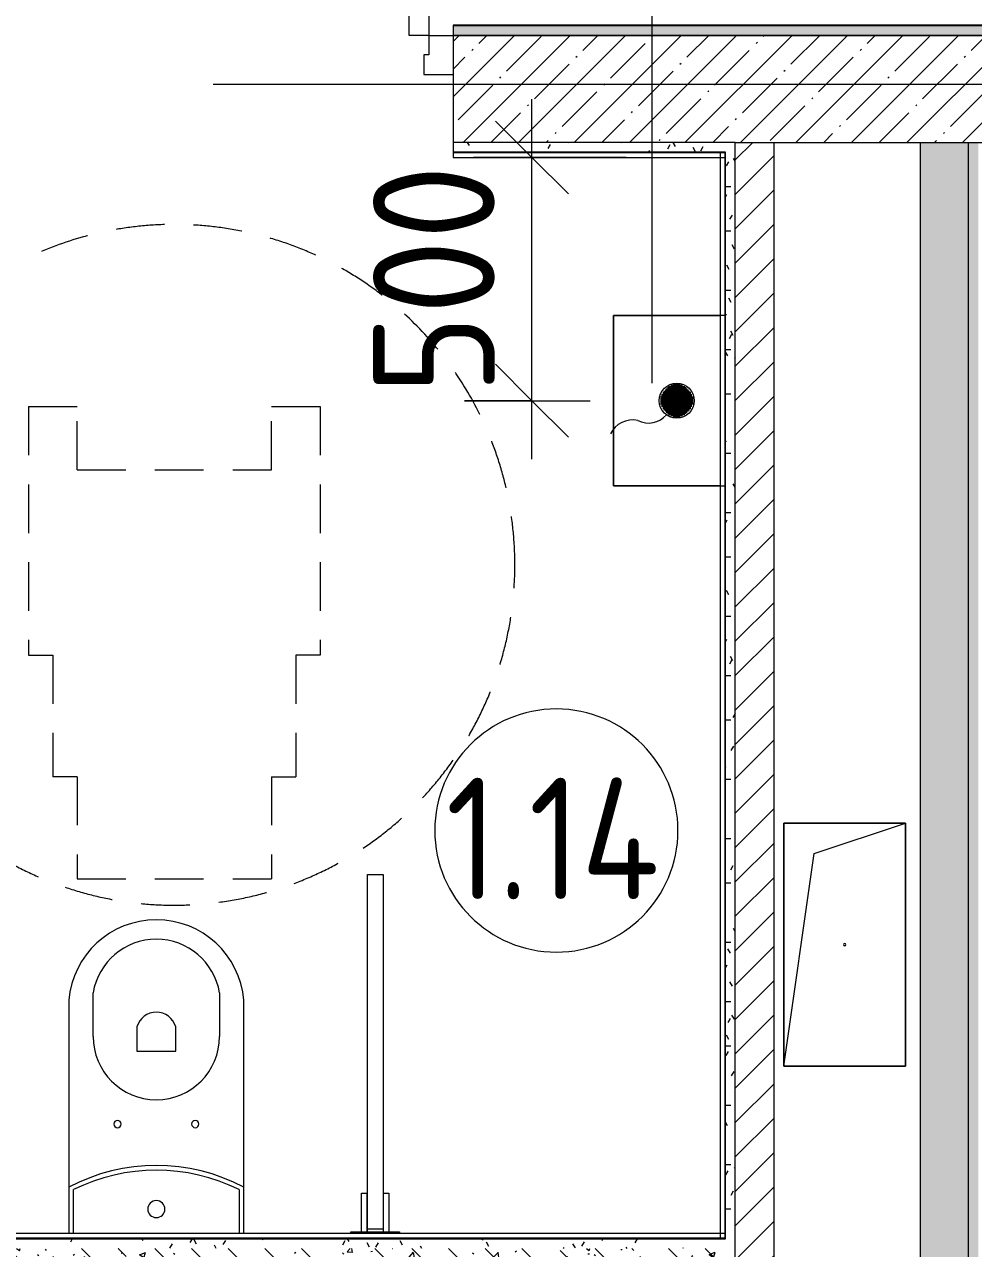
# Model space of a CAD drawing. Header units: millimetres. Extents: x 35881 to 234190, y -8553 to 29063.
# Drawn here: x 68479 to 70430, y 5405 to 7923 of the extents above; entities that cross this region are included whole.
import ezdxf

# ---------------------------------------------------------------- set-up
doc = ezdxf.new("R2010")
doc.units = ezdxf.units.MM
doc.linetypes.add('200_ШТРИХ__ш1_п0_6_', pattern=[160, 100, -60])
doc.linetypes.add('Осевая', pattern=[3175, 635, -476.25, 1587.5, -476.25])
for name, color, linetype, lineweight in [('A-ANNO-DIMS', 7, 'Continuous', 9), ('A-ANNO-DIMS-100', 7, 'Continuous', 9), ('A-AREA-IDEN', 7, 'Continuous', 9), ('A-DETL-GENF', 7, 'Continuous', 9), ('A-DOOR', 7, 'Continuous', 9), ('A-DOOR-1', 7, 'Continuous', 13), ('A-DOOR-FRAM', 7, 'Continuous', 13), ('A-GENM', 7, 'Continuous', 9), ('A-WALL', 7, 'Continuous', 9), ('E-ELEC-FIXT-IDEN', 7, 'Continuous', 9), ('I-WALL', 7, 'Continuous', 9), ('P-SANR-FIXT', 7, 'Continuous', 9), ('Оси-2', 7, 'Осевая', 9), ('Электрические приборы', 7, 'Continuous', 9)]:
    doc.layers.add(name, color=color, linetype=linetype, lineweight=lineweight)
for name, color, linetype, lineweight, true_color in [('A-WALL-1', 7, 'Continuous', 9, 0x3c3c3c), ('A-WALL-FNSH-1', 7, 'Continuous', 9, 0x3c3c3c), ('I-FURN-1', 7, 'Continuous', 9, 0xf0f0f0), ('I-FURN-2', 7, '200_ШТРИХ__ш1_п0_6_', 9, 0xf0f0f0)]:
    doc.layers.add(name, color=color, linetype=linetype, lineweight=lineweight, true_color=true_color)
doc.styles.add('GOST Common_1', font='GOST_Common.ttf', dxfattribs={"width": 0.9, "height": 250})
doc.styles.add('ISOCPEUR', font='isocpeur.ttf', dxfattribs={"width": 0.9, "height": 250})
doc.dimstyles.new('ISO-2_5_0_9К_БОЛЬШОЙ', dxfattribs={"dimscale": 304.8, "dimtxt": 248.995294, "dimasz": 0.492126, "dimexe": 0.393701, "dimexo": 0.984252, "dimgap": 0, "dimtad": 1, "dimdec": 0, "dimrnd": 10, "dimzin": 0, "dimdsep": 46, "dimtxsty": 'ISOCPEUR', "dimblk1": 'OBLIQUE', "dimblk2": 'OBLIQUE', "dimsah": 1, "dimcen": 0.09, "dimdle": 0.393701, "dimazin": 0, "dimtfac": 1, "dimtdec": 4, "dimtix": 1, "dimtmove": 0, "dimatfit": 3, "dimfxl": 1, "dimtvp": 1, "dimtolj": 1, "dimtzin": 0, "dimarcsym": 2})
pattern_1 = [(135, (0, 0), (-75.43415, -75.43415), [106.68, -17.78, 3.556, -17.78]), (135, (0, 75.39), (-75.43415, -75.43415), []), (50, (0, 0), (127.52922, -11.15758), [13.335, -146.685]), (355, (0, 0), (-24.66966, 133.74002), [10.668, -117.348]), (100.451, (10.63, -0.93), (102.85973, 122.58178), [11.333, -124.663]), (46.184, (0, 35.56), (189.75516, -29.43036), [20.002, -220.027]), (96.636, (15.81, 33.1), (166.1822, 173.1996), [17, -186.995]), (351.184, (0, 35.56), (166.18393, 173.1976), [16.002, -176.022]), (21, (17.78, 26.67), (106.13027, -71.58603), [13.335, -146.685]), (326, (17.78, 26.67), (43.26188, 128.93175), [10.668, -117.348]), (71.451, (26.62, 20.7), (149.39198, 57.34505), [11.333, -124.663]), (37.5, (0, 0), (2.162228, 59.188357), [3.353, -112.573, 3.353, -115.773, -117.792]), (37.5, (0, 0), (2.162228, 59.188357), [-235.052, 3.353, -114.44]), (7.5, (0, 0), (46.77386, 70.12615), [3.353, -64.567, 3.353, -109.906, -44.894]), (7.5, (0, 0), (46.77386, 70.12615), [-181.178, 3.353, -41.542]), (327.5, (-39.65, 0), (94.91367, -4.010093), [3.353, -41.097, 3.353, -135.331, -184.023]), (327.5, (-39.65, 0), (94.91367, -4.010093), [-183.134, 3.353, -180.67]), (317.5, (-57.43, 0), (103.69057, 17.79882), [3.353, -54.432, 3.353, -88.748, -130.683]), (317.5, (-57.43, 0), (103.69057, 17.79882), [-149.885, 3.353, -127.33])]
pattern_2 = [(0, (0, 0), (121.92, 30.48), [10.058, -81.382, 10.058, -81.382, -487.68]), (0, (0, 0), (121.92, 30.48), [-182.88, 10.058, -172.822, 10.058, -81.382, -213.36]), (0, (0, 0), (121.92, 30.48), [-457.2, 10.058, -50.902, 10.058, -142.342]), (120, (45.72, 15.24), (-87.356454, 90.345817), [10.058, -81.382, 10.058, -81.382, -487.68]), (120, (45.72, 15.24), (-87.356454, 90.345817), [-182.88, 10.058, -172.822, 10.058, -81.382, -213.36]), (120, (45.72, 15.24), (-87.356454, 90.345817), [-457.2, 10.058, -50.902, 10.058, -142.342]), (240, (60.96, 76.2), (-34.563546, -120.825817), [10.058, -81.382, 10.058, -81.382, -487.68]), (240, (60.96, 76.2), (-34.563546, -120.825817), [-182.88, 10.058, -172.822, 10.058, -81.382, -213.36]), (240, (60.96, 76.2), (-34.563546, -120.825817), [-457.2, 10.058, -50.902, 10.058, -142.342])]

# ---------------------------------------------------------------- blocks, each defined once
blk = doc.blocks.new('110_Дверь_СКБ_1Ст_Внутренняя1 - Д-4 _л_ 1100x2100h_су мгн-32399982-План размещения напольных электротехнических лючков и розеток 1 этажа в осях 12-23')
at = {"layer": 'A-DOOR'}
blk.add_arc((512.5, 110), 1000, 90, 180, dxfattribs=at)
at = {"layer": 'A-DOOR-1'}
for p, q in [((512.5, 1110), (472.5, 1110)), ((472.5, 110), (472.5, 1110)), ((512.5, 1110), (512.5, 110)), ((512.5, 110), (472.5, 110))]:
    blk.add_line(p, q, dxfattribs=at)
at = {"layer": 'A-DOOR-FRAM'}
for p, q in [((-537.5, 110), (-537.5, 30)), ((-537.5, 110), (-487.5, 110)), ((-487.5, 110), (-487.5, 70)), ((512.5, 110), (512.5, 70)), ((512.5, 110), (562.5, 110)), ((562.5, 110), (562.5, 30)), ((-477.5, 70), (-487.5, 70)), ((-477.5, 70), (-477.5, 30)), ((502.5, 70), (502.5, 30)), ((512.5, 70), (502.5, 70)), ((-537.5, 30), (-477.5, 30)), ((502.5, 30), (562.5, 30))]:
    blk.add_line(p, q, dxfattribs=at)
blk = doc.blocks.new('FRT_2D_Символ _разворот МГН_1 - D1_4_Символ доступности разворота МГН _360__-18618045-План размещения напольных электротехнических лючков и розеток 1 этажа в осях 12-23')
at = {"layer": 'I-FURN-2'}
for p, q in [((-300, 325.4), (-300, -185.8)), ((-300, 325.4), (-200, 325.4)), ((-200, 195.4), (-200, 325.4)), ((200, 325.4), (300, 325.4)), ((200, 195.4), (200, 325.4)), ((300, 325.4), (300, -185.8)), ((-200, 195.4), (200, 195.4)), ((-300, -185.8), (-250, -185.8)), ((-250, -185.8), (-250, -435.8)), ((300, -185.8), (250, -185.8)), ((250, -185.8), (250, -435.8)), ((-200, -435.8), (-250, -435.8)), ((-200, -435.8), (-200, -645.8)), ((200, -435.8), (250, -435.8)), ((200, -435.8), (200, -645.8)), ((-200, -645.8), (200, -645.8))]:
    blk.add_line(p, q, dxfattribs=at)
for start, end in [(360, 158.5668), (198.924, 360)]:
    blk.add_arc((0, 0), 700, start, end, dxfattribs=at)
blk = doc.blocks.new('GM_Отверстие прямоугольное _в плите_ - Отверстие-V51-План размещения напольных электротехнических лючков и розеток 1 этажа в осях 12-23')
at = {"layer": 'A-GENM'}
for p, q in [((-125, -250), (-125, 250)), ((-125, 250), (125, 250)), ((125, 250), (-125, 250)), ((-125, 250), (-125, -250)), ((-62.5, 187.5), (125, 250)), ((125, 250), (125, -250)), ((125, -250), (125, 250)), ((-125, -250), (-62.5, 187.5)), ((125, -250), (-125, -250)), ((-125, -250), (125, -250))]:
    blk.add_line(p, q, dxfattribs=at)
for start, end in [(360, 180), (180, 360)]:
    blk.add_arc((0, 0), 2.5, start, end, dxfattribs=at)
blk = doc.blocks.new('132_МГН_Поручень для унитаза_тип откидной - ПР 1Р-18619933-План размещения напольных электротехнических лючков и розеток 1 этажа в осях 12-23')
at = {"layer": 'A-GENM'}
for p, q in [((-50, -3), (-50, 0)), ((50, 0), (50, -3)), ((50, -3), (-50, -3)), ((-17, -3), (-28.2, -3)), ((-28.2, -83), (-28.2, -3)), ((-17, -3), (-17, -83)), ((-16.6, -8.9), (-16.6, -4.2)), ((-16, -9.5), (-16.6, -8.9)), ((16, -9.5), (-16, -9.5)), ((-16, -738), (-16, -9.5)), ((16, -9.5), (16.6, -8.9)), ((16, -9.5), (16, -738)), ((16.6, -8.9), (16.6, -4.2)), ((28.2, -3), (17, -3)), ((17, -83), (17, -3)), ((28.2, -3), (28.2, -83)), ((-17, -83), (-28.2, -83)), ((28.2, -83), (17, -83)), ((16, -738), (-16, -738))]:
    blk.add_line(p, q, dxfattribs=at)
for centre, start, end in [((-15.3, -4.2), 90, 180), ((15.3, -4.2), 0, 90)]:
    blk.add_arc(centre, 1.24, start, end, dxfattribs=at)
blk = doc.blocks.new('Блок Розеток и Выключателей - Блок Розеток и Выключателей_SK3-27368973-План размещения напольных электротехнических лючков и розеток 1 этажа в осях 12-23')
at = {"layer": 'A-DETL-GENF'}
for p, q in [((-19.2, -73.6), (-19.2, -126.4)), ((-16.8, -71.2), (-16.8, -128.8)), ((-14.4, -71.2), (-14.4, -128.8)), ((-12, -68.8), (-12, -131.2)), ((-9.6, -68.8), (-9.6, -131.2)), ((-7.2, -66.4), (-7.2, -133.6)), ((-4.8, -66.4), (-4.8, -133.6)), ((-2.4, -66.4), (-2.4, -133.6)), ((0, -66.4), (0, -133.6)), ((2.4, -66.4), (2.4, -133.6)), ((4.8, -66.4), (4.8, -133.6)), ((7.2, -66.4), (7.2, -133.6)), ((9.6, -68.8), (9.6, -131.2)), ((12, -68.8), (12, -131.2)), ((14.4, -71.2), (14.4, -128.8)), ((16.8, -71.2), (16.8, -128.8)), ((19.2, -73.6), (19.2, -126.4)), ((-33.6, -92.8), (-33.6, -107.2)), ((-31.2, -88), (-31.2, -112)), ((-28.8, -83.2), (-28.8, -116.8)), ((-26.4, -80.8), (-26.4, -119.2)), ((-24, -78.4), (-24, -121.6)), ((-21.6, -76), (-21.6, -124)), ((21.6, -76), (21.6, -124)), ((24, -78.4), (24, -121.6)), ((26.4, -80.8), (26.4, -119.2)), ((28.8, -83.2), (28.8, -116.8)), ((31.2, -88), (31.2, -112)), ((33.6, -92.8), (33.6, -107.2))]:
    blk.add_line(p, q, dxfattribs=at)
blk.add_circle((0, -100), 36, dxfattribs=at)
for centre, radius, start, end in [((-2.1, -158.1), 48.1, 332.5065, 49.9886), ((91.1, -190.4), 51.5, 168.6656, 243.8652)]:
    blk.add_arc(centre, radius, start, end, dxfattribs=at)
blk = doc.blocks.new('WC Seat_2 with Cistern-Wall Based - SE21-33486978-План размещения напольных электротехнических лючков и розеток 1 этажа в осях 12-23')
at = {"layer": 'P-SANR-FIXT'}
for p, q in [((-55, 485.5), (-55, 100.5)), ((-5, 410.5), (-5, 500.5)), ((255, 500.5), (255, 410.5)), ((305, 100.5), (305, 485.5)), ((85, 430.5), (85, 380.5)), ((165, 380.5), (165, 430.5)), ((85, 380.5), (165, 380.5)), ((-55, 100.5), (-55, 5.5)), ((-45, 5.5), (-45, 95.6)), ((295, 95.6), (295, 5.5)), ((305, 5.5), (305, 100.5))]:
    blk.add_line(p, q, dxfattribs=at)
for centre, radius, start, end in [((125, 469.8), 180.7, 4.9791, 175.0209), ((125, 478.7), 131.8, 9.5273, 170.4727), ((125, 418.8), 41.7, 16.2602, 163.7398), ((125, 410.5), 130, 180, 360), ((45, 230.5), 7.5, 0, 180), ((45, 230.5), 7.5, 180, 360), ((205, 230.5), 7.5, 0, 180), ((205, 230.5), 7.5, 180, 360), ((125, -237), 382.5, 61.9275, 118.0725), ((125, -247), 382.5, 63.6122, 116.3878), ((125, 55.5), 17.5, 0, 180), ((125, 55.5), 17.5, 180, 360)]:
    blk.add_arc(centre, radius, start, end, dxfattribs=at)
blk = doc.blocks.new('Марка_Помещения - Номер-25198446-План размещения напольных электротехнических лючков и розеток 1 этажа в осях 12-23')
at = {"layer": 'A-AREA-IDEN'}
for start, end in [(360, 180), (180, 360)]:
    blk.add_arc((0, 0), 2.5, start, end, dxfattribs=at)
blk = doc.blocks.new('DIMBLOCK63-План размещения напольных электротехнических лючков и розеток 1 этажа в осях 12-23')
at = {"layer": 'A-ANNO-DIMS-100'}
for p, q in [((69522.1, 7028.8), (69522.1, 7769)), ((69716.1, 7649), (69402.1, 7649)), ((69522.1, 7649), (69716.1, 7649)), ((69383.3, 7148.8), (69642.1, 7148.8)), ((69522.1, 7148.8), (69383.3, 7148.8))]:
    blk.add_line(p, q, dxfattribs=at)
at = {"layer": 'A-ANNO-DIMS-100', "lineweight": 20}
for p, q in [((69522.1, 7649), (69447.1, 7724)), ((69522.1, 7649), (69597.1, 7574)), ((69522.1, 7148.8), (69447.1, 7223.8)), ((69522.1, 7148.8), (69597.1, 7073.8))]:
    blk.add_line(p, q, dxfattribs=at)
at = {"layer": 'A-ANNO-DIMS-100', "color": 0, "insert": (69195.5, 7161.9), "char_height": 250, "width": 568.858, "attachment_point": 1, "rotation": 90, "line_spacing_factor": 1.149209, "style": 'ISOCPEUR'}
blk.add_mtext('500', dxfattribs=at)
blk = doc.blocks.new('_Oblique')
at = {"color": 0, "linetype": 'ByBlock', "lineweight": -2}
blk.add_line((-0.5, -0.5), (0.5, 0.5), dxfattribs=at)

msp = doc.modelspace()

# ---------------------------------------------------------------- hatches: boundary and pattern name
at = {"layer": 'I-WALL'}
h = msp.add_hatch(dxfattribs=at)
h.set_pattern_fill('FP_58', color=256, style=0, pattern_type=2)
h.set_pattern_definition(pattern_2)
h.paths.add_polyline_path([(75358.8, 7900), (75460, 7900), (75459, 7920), (73730, 7920), (73730, 7900), (74631.4, 7900)])
h.paths.add_polyline_path([(72280, 7900), (72280, 7920), (71660, 7920), (71660, 7900), (71721.8, 7900)])
h.paths.add_polyline_path([(70710, 7900), (70710, 7920), (69360, 7920), (69360, 7900), (70630.7, 7900)])
h.paths.add_polyline_path([(68260, 7900), (68260, 7920), (66860, 7920), (66860, 7900), (67357.5, 7900)])
h.paths.add_polyline_path([(65910, 7900), (65910, 7920), (60610, 7920), (60610, 7900), (65902.7, 7900)])
h.paths.add_polyline_path([(58110, 7900), (58110, 7920), (50710, 7920), (50710, 7900), (56910, 7900)])
h.paths.add_polyline_path([(48210, 7900), (48210, 7920), (41840, 7920), (41840, 7900), (47910, 7900)])
h.paths.add_polyline_path([(39340, 7900), (39340, 7920), (38760, 7920), (38760, 7900), (39040, 7900)])
h = msp.add_hatch(dxfattribs=at)
h.set_pattern_fill('FP_1', color=256, style=0, pattern_type=2)
h.set_pattern_definition([(45, (0, 0), (-57.02463, 57.02463), []), (45, (57.025, 0), (-57.02463, 57.02463), [100.806, -20.161, 3.353, -16.808])])
h.paths.add_polyline_path([(71660, 7680), (71860, 7680), (71860, 7900), (71660, 7900)])
h.paths.add_polyline_path([(70630.7, 7680), (70710, 7680), (70710, 7900), (69360, 7900), (69360, 7680), (70448.9, 7680)])
h.paths.add_polyline_path([(68260, 7680), (68260, 7900), (66860, 7900), (66860, 7680), (67580, 7680)])
h = msp.add_hatch(dxfattribs=at)
h.set_pattern_fill('FP_58', color=256, style=0, pattern_type=2)
h.set_pattern_definition(pattern_2)
h.paths.add_polyline_path([(69940, 7660), (69940, 7680), (69360, 7680), (69360, 7660), (69920, 7660)])
h.paths.add_polyline_path([(67593, 7660), (68260, 7660), (68260, 7680), (67580, 7680), (67580, 7660), (67591, 7660)])
h = msp.add_hatch(dxfattribs=at)
h.set_pattern_fill('FP_38', color=256, style=0, pattern_type=2)
h.set_pattern_definition([(45, (0, 0), (-35.35534, 35.35534), [])])
h.paths.add_polyline_path([(70020, 3980), (70020, 7680), (69940, 7680), (69940, 3980)])
h = msp.add_hatch(dxfattribs=at)
h.set_pattern_fill('FP_22', color=256, style=0, pattern_type=2)
h.set_pattern_definition(pattern_1)
h.paths.add_polyline_path([(70320, 3980), (70420, 3980), (70420, 7680), (70320, 7680), (70320, 4482.5)])
h = msp.add_hatch(dxfattribs=at)
h.set_pattern_fill('FP_58', color=256, style=0, pattern_type=2)
h.set_pattern_definition(pattern_2)
h.paths.add_polyline_path([(70440, 3760), (70440, 7680), (70420, 7680), (70420, 3760)])
h = msp.add_hatch(dxfattribs=at)
h.set_pattern_fill('FP_58', color=256, style=0, pattern_type=2)
h.set_pattern_definition(pattern_2)
h.paths.add_polyline_path([(69920, 5405), (69940, 5405), (69940, 7660), (69920, 7659), (69920, 5425)])
h = msp.add_hatch(dxfattribs=at)
h.set_pattern_fill('FP_58', color=256, style=0, pattern_type=2)
h.set_pattern_definition(pattern_2)
h.paths.add_polyline_path([(68812.3, 5405), (69920, 5405), (69919, 5425), (67560, 5425), (67560, 5405)])
h = msp.add_hatch(dxfattribs=at)
h.set_pattern_fill('FP_22', color=256, style=0, pattern_type=2)
h.set_pattern_definition(pattern_1)
h.paths.add_polyline_path([(69940, 5305), (69940, 5405), (67560, 5405), (67560, 5305), (68812.3, 5305)])

# ---------------------------------------------------------------- linework, layer by layer
at = {"layer": 'A-WALL'}
for p, q in [((69940, 7680), (69360, 7680)), ((69920, 7660), (69893, 7660)), ((69920, 7649), (69920, 7660)), ((69909, 5425), (69920, 5425))]:
    msp.add_line(p, q, dxfattribs=at)
at = {"layer": 'A-WALL-1'}
for p, q in [((70710, 7920), (69360, 7920)), ((69360, 7920), (69360, 7900)), ((70710, 7900), (69360, 7900)), ((69360, 7900), (69360, 7660)), ((69360, 7900), (70710, 7900)), ((69940, 7680), (70710, 7680)), ((69940, 3980), (69940, 7680)), ((70020, 3980), (70020, 7680)), ((70320, 7680), (70320, 3980)), ((70420, 3760), (70420, 7680))]:
    msp.add_line(p, q, dxfattribs=at)
at = {"layer": 'A-WALL-FNSH-1'}
for p, q in [((70710, 7921), (69360, 7921)), ((69360, 7921), (69360, 7920)), ((69360, 7660), (69360, 7649)), ((69893, 7660), (69360, 7660)), ((69360, 7659), (69919, 7659)), ((69909, 7660), (69909, 5425)), ((69919, 7659), (69919, 5426)), ((69360, 7649), (69920, 7649)), ((69920, 5425), (69920, 7649)), ((69920, 5436), (67580, 5436)), ((67580, 5425), (69909, 5425)), ((69919, 5426), (67581, 5426))]:
    msp.add_line(p, q, dxfattribs=at)
at = {"layer": 'E-ELEC-FIXT-IDEN'}
msp.add_line((69769.7, 7184.8), (69769.7, 8500.4), dxfattribs=at)
at = {"layer": 'I-FURN-1'}
for p, q in [((69920, 7324), (69690, 7324)), ((69690, 7324), (69690, 6974)), ((69690, 7324), (69909, 7324)), ((69690, 6974), (69690, 7324)), ((69920, 6974), (69920, 7324)), ((69690, 6974), (69920, 6974)), ((69909, 6974), (69690, 6974))]:
    msp.add_line(p, q, dxfattribs=at)
at = {"layer": 'Оси-2'}
msp.add_line((39180.8, 7800), (82200, 7800), dxfattribs=at)

# ---------------------------------------------------------------- block references
at = {"layer": 'A-AREA-IDEN', "xscale": 99.99999999999993, "yscale": 99.99999999999993, "zscale": 99.99999999999993}
msp.add_blockref('Марка_Помещения - Номер-25198446-План размещения напольных электротехнических лючков и розеток 1 этажа в осях 12-23', (69572.4, 6264.7), dxfattribs=at)
at = {"layer": 'A-DOOR'}
msp.add_blockref('110_Дверь_СКБ_1Ст_Внутренняя1 - Д-4 _л_ 1100x2100h_су мгн-32399982-План размещения напольных электротехнических лючков и розеток 1 этажа в осях 12-23', (68797.5, 7790), dxfattribs=at)
at = {"layer": 'A-GENM'}
msp.add_blockref('GM_Отверстие прямоугольное _в плите_ - Отверстие-V51-План размещения напольных электротехнических лючков и розеток 1 этажа в осях 12-23', (70165, 6030), dxfattribs=at)
at = {"layer": 'I-FURN-1'}
msp.add_blockref('FRT_2D_Символ _разворот МГН_1 - D1_4_Символ доступности разворота МГН _360__-18618045-План размещения напольных электротехнических лючков и розеток 1 этажа в осях 12-23', (68787.1, 6811.2), dxfattribs=at)
at = {"layer": 'P-SANR-FIXT', "rotation": 180}
msp.add_blockref('132_МГН_Поручень для унитаза_тип откидной - ПР 1Р-18619933-План размещения напольных электротехнических лючков и розеток 1 этажа в осях 12-23', (69200, 5436), dxfattribs=at)
at = {"layer": 'P-SANR-FIXT'}
msp.add_blockref('WC Seat_2 with Cistern-Wall Based - SE21-33486978-План размещения напольных электротехнических лючков и розеток 1 этажа в осях 12-23', (68625, 5430.5), dxfattribs=at)
at = {"layer": 'Электрические приборы', "rotation": 269.9999999999994}
msp.add_blockref('Блок Розеток и Выключателей - Блок Розеток и Выключателей_SK3-27368973-План размещения напольных электротехнических лючков и розеток 1 этажа в осях 12-23', (69920, 7148.8), dxfattribs=at)

# ---------------------------------------------------------------- texts
at = {"layer": 'A-AREA-IDEN', "insert": (69345, 6373.3), "char_height": 250, "width": 570, "attachment_point": 1, "style": 'GOST Common_1'}
msp.add_mtext('1.14', dxfattribs=at)

# ---------------------------------------------------------------- dimensions: what is measured, and where the dimension line sits
at = {"layer": 'A-ANNO-DIMS'}
dim = msp.add_linear_dim(base=(69522.1, 7649), p1=(69683.3, 7148.8), p2=(69416.1, 7649), angle=90, dimstyle='ISO-2_5_0_9К_БОЛЬШОЙ', override={"dimpost": '<>', "dimfxl": 567.163276}, dxfattribs=at)
dim.commit()
dim.dimension.update_dxf_attribs({"geometry": 'DIMBLOCK63-План размещения напольных электротехнических лючков и розеток 1 этажа в осях 12-23', "text_midpoint": (69397.1, 7398.9)})

doc.saveas('drawing.dxf')
